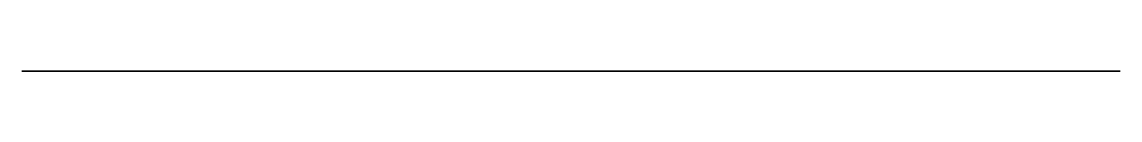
# Model space of a CAD drawing. Header units: metres. Extents: x -0.5 to 0.5, y 0 to 0.
import ezdxf

# ---------------------------------------------------------------- set-up
doc = ezdxf.new("R2010")
doc.units = ezdxf.units.M

msp = doc.modelspace()

# ---------------------------------------------------------------- linework, layer by layer
at = {"layer": 'layer1', "color": 1}
for points in [[(0.5, 0), (-0.5, 0), (0, 0, 0.5)], [(0.25, 0, -0.5), (-0.25, 0, -0.5), (-0.24683, 0, -0.00161), (0.25317, 0, -0.00161)]]:
    msp.add_3dface(points, dxfattribs=at)

doc.saveas('drawing.dxf')
